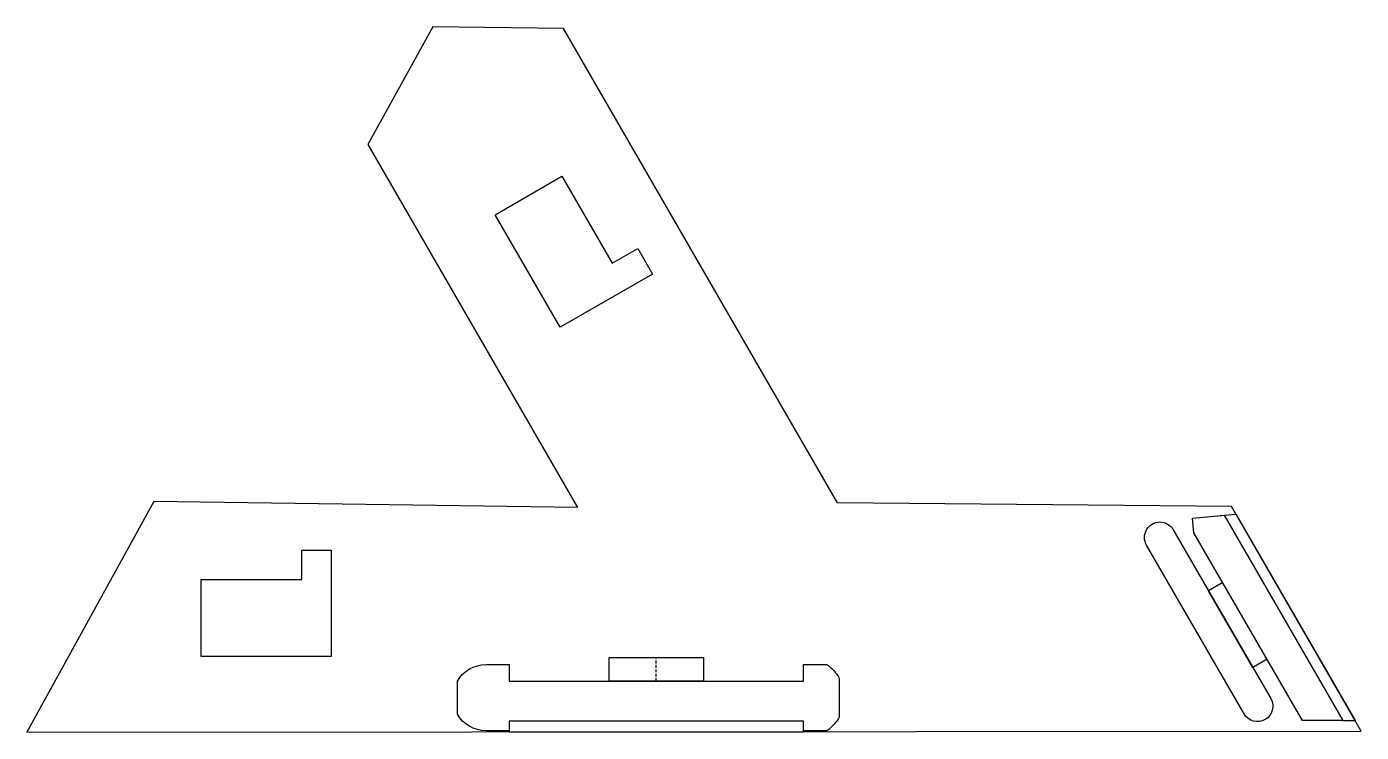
# Model space of a CAD drawing. Header units: millimetres. Extents: x -191 to 35, y 92 to 211.
import ezdxf

# ---------------------------------------------------------------- set-up
doc = ezdxf.new("R2010")
doc.units = ezdxf.units.MM
doc.linetypes.add('DASHED', pattern=[0.75, 0.5, -0.25])
doc.layers.get('0').update_dxf_attribs({"linetype": 'CONTINUOUS'})

msp = doc.modelspace()

# ---------------------------------------------------------------- linework, layer by layer
for p, q in [((6.43, 128.31), (13.75, 128.99)), ((13.75, 128.99), (33.92, 94.06)), ((11.52, 117.42), (9.11, 116.03)), ((16.61, 103.04), (9.11, 116.03)), ((19.03, 104.44), (16.61, 103.04)), ((31.84, 94.06), (33.92, 94.06))]:
    msp.add_line(p, q)
at = {"linetype": 'DASHED'}
msp.add_line((-84.27, 100.72), (-84.27, 104.72), dxfattribs=at)
for points in [[(-190.75, 92.06), (34.96, 92.26), (13, 130.29), (-53.62, 130.87), (-99.96, 211.14), (-122.07, 211.46), (-133.07, 191.5), (-97.61, 130.09), (-169.22, 131.13)], [(-84.92, 169.6), (-100.51, 160.6), (-111.51, 179.65), (-100.25, 186.15), (-91.75, 171.43), (-87.42, 173.93)], [(25.03, 94.05), (6.66, 125.84), (6.43, 128.31), (11.78, 128.8), (31.84, 94.06)], [(-139.24, 122.9), (-139.23, 111.4), (-139.23, 104.9), (-161.23, 104.9), (-161.23, 117.9), (-144.23, 117.9), (-144.23, 122.9)], [(-76.27, 100.72), (-92.27, 100.72), (-92.27, 104.72), (-76.27, 104.72)], [(-59.37, 93.93), (-109.17, 93.93), (-109.17, 92.13), (-59.37, 92.13)]]:
    msp.add_lwpolyline(points, close=True)
for points in [[(3.15, 126.35), (19.65, 97.77, -1), (15.14, 95.17), (-1.36, 123.75, -1)], [(-109.17, 93.93), (-109.17, 92.33), (-113.07, 92.33, -0.268026), (-117.92, 95.13), (-117.92, 100.73, -0.268026), (-113.07, 103.53), (-109.17, 103.53), (-109.17, 100.72), (-59.37, 100.72), (-59.37, 103.53), (-55.44, 103.53, -0.116494), (-53.34, 101.23), (-53.34, 94.64, -0.116494), (-55.44, 92.33), (-59.37, 92.33), (-59.37, 93.93)]]:
    msp.add_lwpolyline(points, format="xyb", close=True)

doc.saveas('drawing.dxf')
